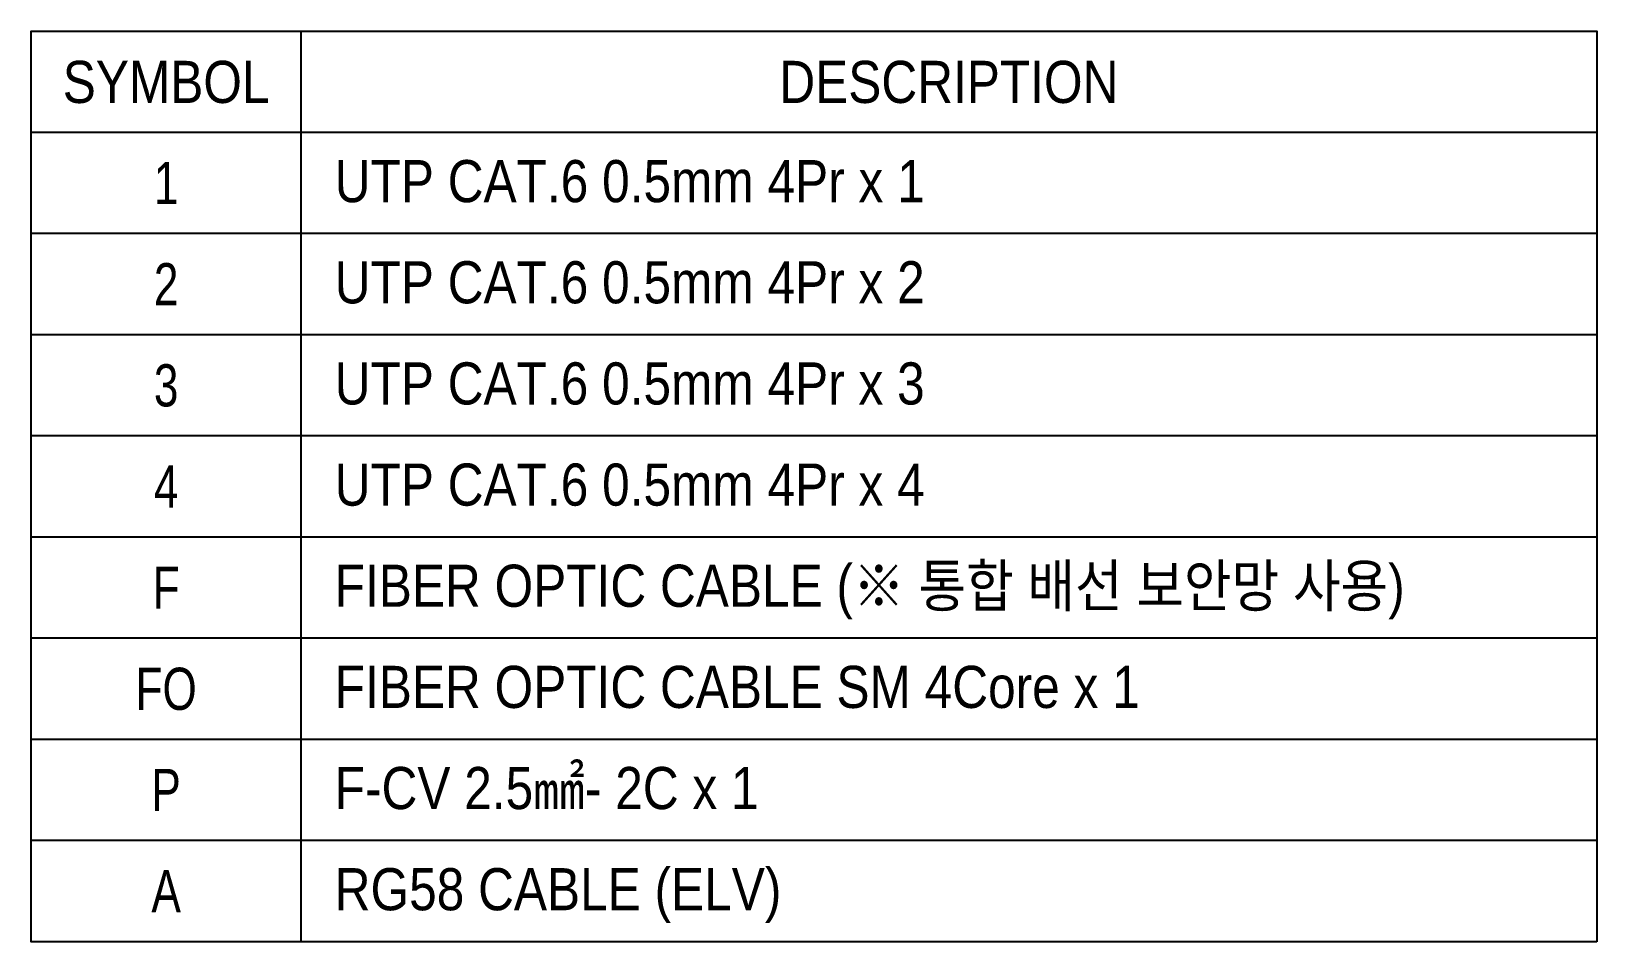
# Model space of a CAD drawing. Header units: millimetres. Extents: x 89860 to 502050, y -351975 to 882300.
# Drawn here: x 488120 to 502050, y -292950 to -284850 of the extents above; entities that cross this region are included whole.
import ezdxf
from ezdxf.enums import TextEntityAlignment as Align

# ---------------------------------------------------------------- set-up
doc = ezdxf.new("R2010")
doc.units = ezdxf.units.MM
doc.header["$LTSCALE"] = 150
doc.set_wipeout_variables(frame=1)
for name, color, linetype in [('-----29 Cable Schedule', 1, 'Continuous'), ('-----29 Indicator', 1, 'Continuous'), ('-----30 Text', 2, 'Continuous')]:
    doc.layers.add(name, color=color, linetype=linetype)
doc.styles.add('ELEC', font='')
doc.styles.get('ELEC').set_extended_font_data('Dotum')

# ---------------------------------------------------------------- blocks, each defined once
blk = doc.blocks.new('A$C93139d4c')
at = {"layer": '-----29 Cable Schedule', "color": 1}
for p, q in [((-28161, -35100), (-28161, -51300)), ((-5100, -38700), (-32961, -38700)), ((-5100, -40500), (-32961, -40500)), ((-5100, -42300), (-32961, -42300)), ((-5100, -44100), (-32961, -44100)), ((-5100, -45900), (-32961, -45900)), ((-5100, -47700), (-32961, -47700)), ((-5100, -49500), (-32961, -49500))]:
    blk.add_line(p, q, dxfattribs=at)
at = {"layer": '-----29 Cable Schedule', "color": 3}
blk.add_line((-5100, -36900), (-32961, -36900), dxfattribs=at)
blk.add_lwpolyline([(-5100, -51300), (-32961, -51300), (-32961, -35100), (-5100, -35100)], close=True, dxfattribs=at)
at = {"layer": '-----30 Text', "color": 2, "style": 'ELEC', "width": 0.9}
for s, p in [('SYMBOL', (-30561, -36000)), ('DESCRIPTION', (-16630, -36000))]:
    blk.add_text(s, height=750, dxfattribs=at).set_placement(p, align=Align.MIDDLE)
at = {"layer": '-----30 Text', "transparency": 33554687, "style": 'ELEC', "width": 0.8}
for s, p in [('1', (-30561, -37800)), ('2', (-30561, -39600)), ('3', (-30561, -41400)), ('4', (-30561, -43200)), ('F', (-30561, -45000)), ('FO', (-30561, -46800)), ('P', (-30561, -48600)), ('A', (-30561, -50400))]:
    blk.add_text(s, height=750, dxfattribs=at).set_placement(p, align=Align.MIDDLE_CENTER)
at = {"layer": '-----30 Text', "color": 2, "style": 'ELEC', "width": 0.9}
for s, p in [('UTP CAT.6 0.5mm 4Pr x 1', (-27561, -37766)), ('UTP CAT.6 0.5mm 4Pr x 2', (-27561, -39566)), ('UTP CAT.6 0.5mm 4Pr x 3', (-27561, -41366)), ('UTP CAT.6 0.5mm 4Pr x 4', (-27561, -43166)), ('FIBER OPTIC CABLE (※ 통합 배선 보안망 사용)', (-27561, -44966)), ('FIBER OPTIC CABLE SM 4Core x 1', (-27561, -46766)), ('F-CV 2.5㎟- 2C x 1', (-27561, -48566)), ('RG58 CABLE (ELV)', (-27561, -50366))]:
    blk.add_text(s, height=750, dxfattribs=at).set_placement(p, align=Align.MIDDLE_LEFT)

msp = doc.modelspace()

# ---------------------------------------------------------------- block references
at = {"layer": '-----29 Cable Schedule', "xscale": 0.5, "yscale": 0.5, "zscale": 0.5}
msp.add_blockref('A$C93139d4c', (504600, -267300), dxfattribs=at)

doc.saveas('drawing.dxf')
